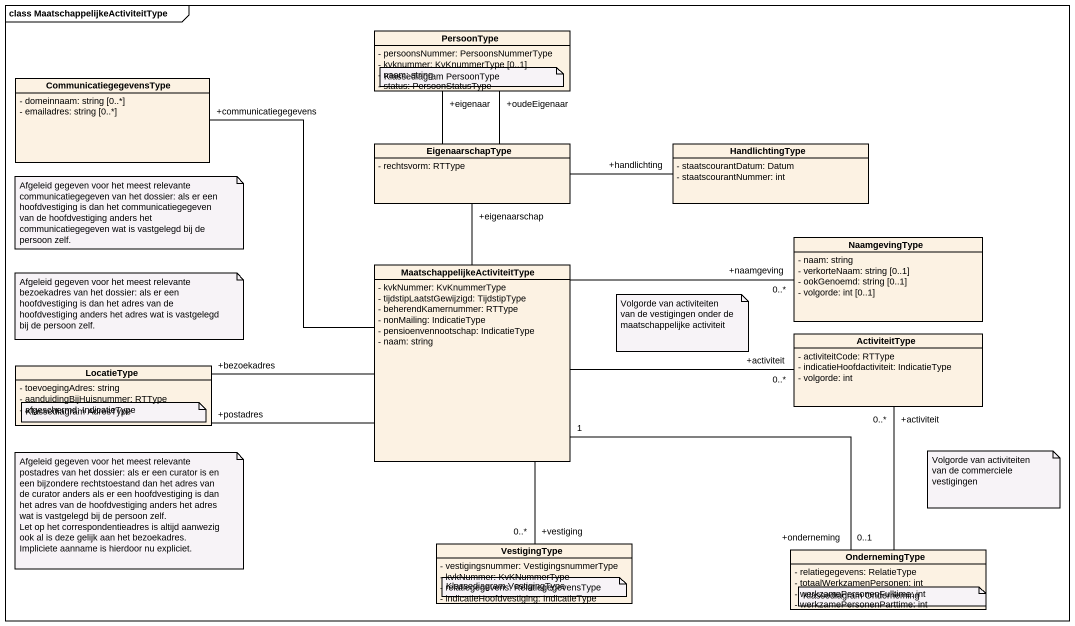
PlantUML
@startuml
mainframe class MaatschappelijkeActiviteitType
hide circle
hide empty members
skinparam classAttributeIconSize 0
class PersoonType {
  - persoonsNummer: PersoonsNummerType
  - kvknummer: KvKnummerType [0..1]
  - naam: string
  - status: PersoonStatusType
}
class CommunicatiegegevensType {
  - domeinnaam: string [0..*]
  - emailadres: string [0..*]
}
class EigenaarschapType {
  - rechtsvorm: RTType
}
class HandlichtingType {
  - staatscourantDatum: Datum
  - staatscourantNummer: int
}
class NaamgevingType {
  - naam: string
  - verkorteNaam: string [0..1]
  - ookGenoemd: string [0..1]
  - volgorde: int [0..1]
}
class "MaatschappelijkeActiviteitType" as MaatschappelijkeActiviteitTy {
  - kvkNummer: KvKnummerType
  - tijdstipLaatstGewijzigd: TijdstipType
  - beherendKamernummer: RTType
  - nonMailing: IndicatieType
  - pensioenvennootschap: IndicatieType
  - naam: string
}
class LocatieType {
  - toevoegingAdres: string
  - aanduidingBijHuisnummer: RTType
  - afgeschermd: IndicatieType
}
class ActiviteitType {
  - activiteitCode: RTType
  - indicatieHoofdactiviteit: IndicatieType
  - volgorde: int
}
class VestigingType {
  - vestigingsnummer: VestigingsnummerType
  - kvkNummer: KvKNummerType
  - relatiegegevens: RelatiegegevensType
  - indicatieHoofdvestiging: IndicatieType
}
class OndernemingType {
  - relatiegegevens: RelatieType
  - totaalWerkzamenPersonen: int
  - werkzamePersonenFulltime: int
  - werkzamePersonenParttime: int
}
EigenaarschapType -up- "+eigenaar" PersoonType
EigenaarschapType -up- "+oudeEigenaar" PersoonType
EigenaarschapType -right- "+handlichting" HandlichtingType
MaatschappelijkeActiviteitTy -up- "+communicatiegegevens" CommunicatiegegevensType
MaatschappelijkeActiviteitTy -up- "+eigenaarschap" EigenaarschapType
MaatschappelijkeActiviteitTy -right- "+naamgeving\n0..*" NaamgevingType
MaatschappelijkeActiviteitTy -left- "+bezoekadres" LocatieType
MaatschappelijkeActiviteitTy -left- "+postadres" LocatieType
MaatschappelijkeActiviteitTy -right- "+activiteit\n0..*" ActiviteitType
MaatschappelijkeActiviteitTy -- "+vestiging\n0..*" VestigingType
MaatschappelijkeActiviteitTy "1" -right- "+onderneming\n0..1" OndernemingType
OndernemingType -up- "+activiteit\n0..*" ActiviteitType
note as N1
  Klassediagram PersoonType
end note
note as N2
  Afgeleid gegeven voor het meest relevante communicatiegegeven van het dossier: als er een hoofdvestiging is dan het communicatiegegeven van de hoofdvestiging anders het communicatiegegeven wat is vastgelegd bij de persoon zelf.
end note
note as N3
  Afgeleid gegeven voor het meest relevante bezoekadres van het dossier: als er een hoofdvestiging is dan het adres van de hoofdvestiging anders het adres wat is vastgelegd bij de persoon zelf.
end note
note as N4
  Volgorde van activiteiten van de vestigingen onder de maatschappelijke activiteit
end note
note as N5
  Klassediagram AdresType
end note
note as N6
  Afgeleid gegeven voor het meest relevante postadres van het dossier: als er een curator is en een bijzondere rechtstoestand dan het adres van de curator anders als er een hoofdvestiging is dan het adres van de hoofdvestiging anders het adres wat is vastgelegd bij de persoon zelf.
  Let op het correspondentieadres is altijd aanwezig ook al is deze gelijk aan het bezoekadres. Impliciete aanname is hierdoor nu expliciet.
end note
note as N7
  Volgorde van activiteiten van de commerciele vestigingen
end note
note as N8
  Klassediagram VestigingType
end note
note as N9
  Klassediagram Onderneming
end note
@enduml
